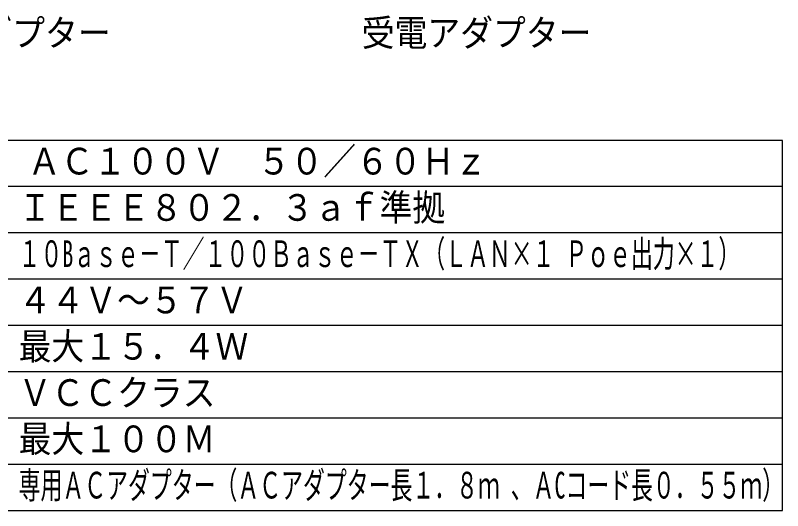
# Model space of a CAD drawing. Units: millimetres, scale not verified. Extents: x -62 to 63, y -57 to 58.
# Drawn here: x -20.3 to 62.5, y -56.9 to -3.4 of the extents above; entities that cross this region are included whole.
import ezdxf
from ezdxf.enums import TextEntityAlignment as Align

# ---------------------------------------------------------------- set-up
doc = ezdxf.new("R2010")
doc.units = ezdxf.units.MM
doc.header["$LTSCALE"] = 0.191673
doc.layers.add('0-0_MOJI1', color=2, linetype='Continuous')
doc.layers.add('0-3_WAKU', color=3, linetype='Continuous')
doc.styles.add('ＭＳ ゴシック', font='')
doc.styles.get('ＭＳ ゴシック').set_extended_font_data('MS Gothic')

msp = doc.modelspace()

# ---------------------------------------------------------------- linework, layer by layer
at = {"layer": '0-3_WAKU', "color": 4}
for p, q in [((62.509, -16.8635), (-62.4907, -16.8635)), ((62.509, -56.8635), (62.509, -16.8635)), ((-62.4907, -56.8635), (62.509, -56.8635))]:
    msp.add_line(p, q, dxfattribs=at)
at = {"layer": '0-3_WAKU', "color": 1}
for p, q in [((62.509, -21.8635), (-62.4907, -21.8635)), ((62.509, -26.8635), (-62.4907, -26.8635)), ((62.509, -31.8635), (-62.4907, -31.8635)), ((62.509, -36.8635), (-62.4907, -36.8635)), ((62.509, -41.8635), (-62.4907, -41.8635)), ((62.509, -46.8635), (-62.4907, -46.8635)), ((62.509, -51.8635), (-62.4907, -51.8635))]:
    msp.add_line(p, q, dxfattribs=at)

# ---------------------------------------------------------------- texts
at = {"layer": '0-0_MOJI1', "style": 'ＭＳ ゴシック'}
for s, width, p in [('伝送アダプター', 0.9, (-34.8568, -7.5547)), ('受電アダプター', 0.9, (17.0565, -7.5547)), ('ＡＣ１００Ｖ\u3000５０／６０Ｈｚ', 0.9, (-18.9908, -21.4186)), ('ＩＥＥＥ８０２．３ａｆ準拠', 0.9, (-19.9908, -26.4186)), ('１０Bａｓｅ－Ｔ／１００Ｂａｓｅ－ＴＸ（ＬＡＮ×１ Ｐｏｅ出力×１）', 0.6, (-19.9908, -31.4186)), ('４４Ｖ～５７Ｖ', 0.9, (-19.9908, -36.4186)), ('最大１５．４Ｗ', 0.9, (-19.9908, -41.4186)), ('ＶＣＣクラス', 0.9, (-19.9908, -46.4186)), ('最大１００Ｍ', 0.9, (-19.9908, -51.4186)), ('専用ＡＣアダプター（ＡＣアダプター長１．８ｍ 、ＡCコード長０．５５ｍ）', 0.6, (-19.9908, -56.4186))]:
    msp.add_text(s, height=2.886, dxfattribs=dict(at, width=width)).set_placement(p, align=Align.BOTTOM_LEFT)

doc.saveas('drawing.dxf')
